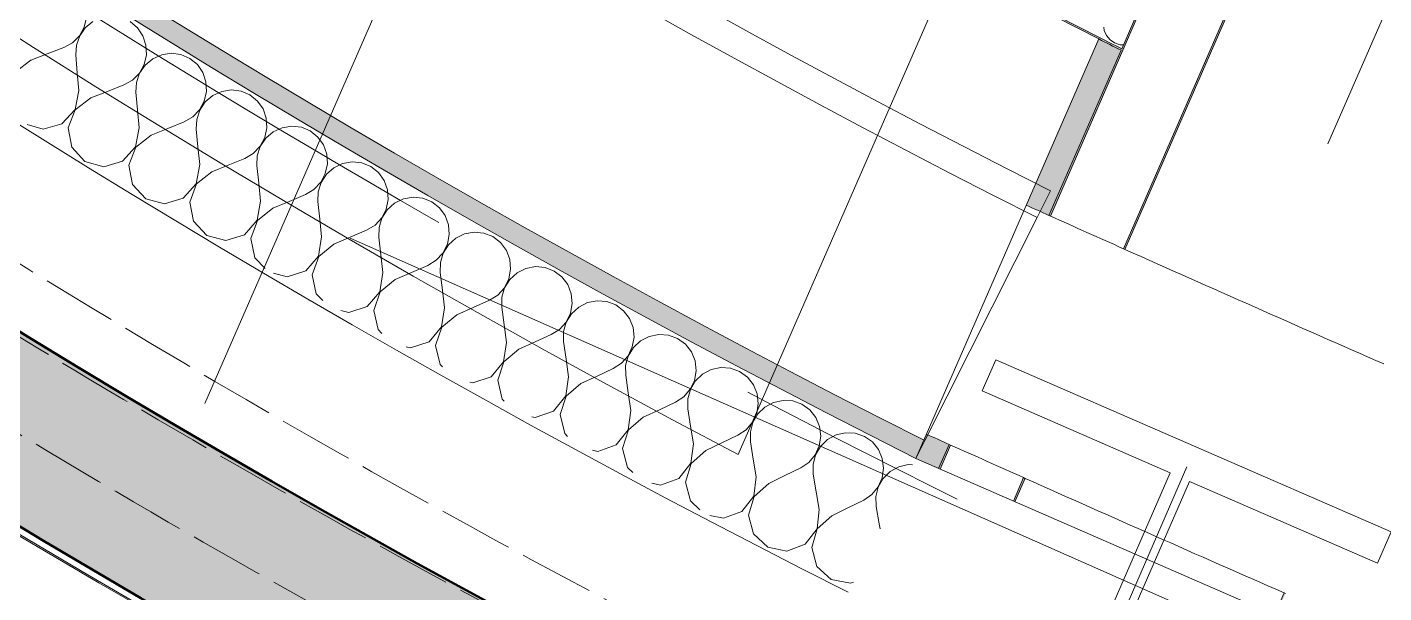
# Model space of a CAD drawing. Header units: millimetres. Extents: x -89663 to 74273, y -103666 to 18539.
# Drawn here: x -38769 to -37954, y -69371 to -69031 of the extents above; entities that cross this region are included whole.
import ezdxf
from ezdxf.enums import TextEntityAlignment as Align

# ---------------------------------------------------------------- set-up
doc = ezdxf.new("R2010")
doc.units = ezdxf.units.MM
doc.header["$MEASUREMENT"] = 0
for name, pattern in [('Dashed', [564.444447, 282.222223, -282.222223]), ('Double Dashed', [1093.611073, 529.166651, -211.666656, 141.111112, -211.666656]), ('Hidden Line', [55, 45, -10])]:
    doc.linetypes.add(name, pattern=pattern)
for name, color, linetype in [('A-25-M_Wall_Ext', 7, 'Continuous'), ('A-25-M_Wall_Int', 7, 'Continuous'), ('A-95-MC_Marker_Section_P2.Marker', 7, 'Continuous'), ('COLUMN.IFC Import', 7, 'Continuous'), ('New_A-15-MG_Structural_Grid_Phase_2', 7, 'Continuous'), ('New_A-20-M_Floor_Slab', 7, 'Continuous'), ('New_A-20-M_Hard_Landscape', 7, 'Continuous'), ('New_A-25-M_Wall_Ext', 7, 'Continuous'), ('New_A-25-M_Wall_Int', 7, 'Continuous'), ('New_A-40-M_Soft_Landscaping_P2', 7, 'Continuous')]:
    doc.layers.add(name, color=color, linetype=linetype)
for name, color, linetype, lineweight in [('A-25-M_Wall_Ext_Pen_No__87', 8, 'Continuous', 20), ('A-25-M_Wall_Int_Pen_No__146', 8, 'Continuous', 0), ('A-25-M_Wall_Int_Pen_No__193', 7, 'Continuous', 18), ('A-95-MC_Marker_Section_P2.Marker_Pen_No__1', 7, 'Continuous', 13), ('COLUMN.IFC Import_Pen_No__2', 8, 'Continuous', 15), ('New_A-20-M_Floor_Slab_Pen_No__89', 8, 'Continuous', 20), ('New_A-25-M_Wall_Ext_Pen_No__87', 8, 'Continuous', 20), ('New_A-25-M_Wall_Int_Pen_No__1', 7, 'Continuous', 13), ('New_A-25-M_Wall_Int_Pen_No__150', 7, 'Continuous', 0), ('New_A-25-M_Wall_Int_Pen_No__193', 7, 'Continuous', 18), ('New_A-40-M_Soft_Landscaping_P2_Pen_No__150', 7, 'Continuous', 0)]:
    doc.layers.add(name, color=color, linetype=linetype, lineweight=lineweight)
for name, color, linetype, lineweight, true_color in [('A-25-M_Wall_Int_Pen_No__107', 7, 'Continuous', 15, 0xa6a6a6), ('A-25-M_Wall_Int_Pen_No__149', 7, 'Continuous', 0, 0x2a2a2a), ('New_A-15-MG_Structural_Grid_Phase_2_Pen_No__222', 7, 'Continuous', 13, 0x65af33), ('New_A-20-M_Hard_Landscape_Pen_No__53', 7, 'Continuous', 35, 0x444444), ('New_A-25-M_Wall_Ext_Pen_No__107', 7, 'Continuous', 15, 0xa6a6a6), ('New_A-25-M_Wall_Ext_Pen_No__27', 7, 'Continuous', 50, 0x2a2a2a), ('New_A-25-M_Wall_Int_Pen_No__107', 7, 'Continuous', 15, 0xa6a6a6), ('New_A-25-M_Wall_Int_Pen_No__81', 7, 'Continuous', 20, 0x6a6a6a)]:
    doc.layers.add(name, color=color, linetype=linetype, lineweight=lineweight, true_color=true_color)
doc.styles.add('GENERATED_STYLE_4', font='')
doc.styles.get('GENERATED_STYLE_4').set_extended_font_data('Swis721 BT')

# ---------------------------------------------------------------- blocks, each defined once
blk = doc.blocks.new('Mesh_5_1', base_point=(-56628.5, -71821.01))
at = {"layer": 'New_A-20-M_Hard_Landscape_Pen_No__53', "linetype": 'Continuous', "flags": 128}
blk.add_lwpolyline([(-50733.29, -76386.27), (-45824.1, -78214.16), (-37862.26, -79362.98), (-25566.81, -79831.65), (-15524.66, -79453.14, 0.018331), (-5629.03, -78358.93), (-5812.18, -77015.43, 0.064555), (8110.91, -71321.81), (8166.87, -71194.51), (9811.35, -67453.22), (11682.05, -63197.26), (9115.45, -62078.09), (8602.87, -63253.59), (5945.5, -69347.79, -0.091986), (-14657.07, -75939.89), (-17579.25, -76160.81, -0.138824), (-37194.67, -72335.54, -0.171752), (-44779.44, -64647.12), (-44956.5, -64631.22), (-45033.77, -63133.21), (-45111.04, -61635.21), (-45188.32, -60137.2), (-45265.59, -58639.19), (-51572.37, -58963.59)], format="xyb", dxfattribs=at)
blk = doc.blocks.new('Mesh_33_1', base_point=(-40933.13, -67038.12))
at = {"layer": 'New_A-40-M_Soft_Landscaping_P2_Pen_No__150', "linetype": 'Continuous', "flags": 128}
blk.add_lwpolyline([(-40933.13, -67038.12, 0.320491), (-40900.75, -69852.74, 0.075053), (-37194.67, -72335.54, 0.135492), (-17580.92, -76160.23), (-17996.04, -70642.96, -0.183873), (-38079.88, -69688.08, -0.169448), (-40869.93, -67158.76, -0.091733)], format="xyb", close=True, dxfattribs=at)
blk = doc.blocks.new('Mesh_34_1', base_point=(-38055.11, -69698.86))
at = {"layer": 'New_A-40-M_Soft_Landscaping_P2_Pen_No__150', "linetype": 'Continuous', "flags": 128}
blk.add_lwpolyline([(-38055.11, -69698.86, -0.169694), (-40869.93, -67158.76, 0.334983), (-40169.42, -69894.96, 0.065126), (-36684.41, -71850.78, 0.165018), (-17774.28, -73559.95), (-17996.04, -70642.96, -0.183626)], format="xyb", close=True, dxfattribs=at)
blk = doc.blocks.new('Slab_46_1', base_point=(-44734.13, -52924.74))
at = {"layer": 'New_A-20-M_Floor_Slab_Pen_No__89', "linetype": 'Continuous', "flags": 128}
blk.add_lwpolyline([(-44734.13, -52924.74), (-44734.3, -52924.72, -0.179811), (-34721.45, -33027.69), (-34721.92, -33027.18), (-25959.6, -24873.2), (-20981.62, -27043.85), (-17009.56, -17934.66), (-17703.34, -17189.12), (-11222.85, -11158.55), (-10852.64, -11556.37), (-2918.66, -4173.23), (921.42, -599.75), (3259.49, -1619.27), (2636.44, -2195.91), (2144.41, -3324.28), (-4596.33, -18782.94), (-10337.07, -31948.28), (-13252.03, -30677.22), (-20095.26, -46371.16, -0.415568), (-30017.22, -50195.91), (-38341.96, -69287.69, -0.234037), (-41521.39, -64901.11, -0.022084), (-42146.95, -60901.38), (-44895.69, -59706.59, -0.043731)], format="xyb", close=True, dxfattribs=at)
blk = doc.blocks.new('*X405')
at = {"layer": 'New_A-25-M_Wall_Int_Pen_No__150', "linetype": 'Continuous'}
for p, q in [((-38105.13, -68992.59), (-38105.64, -68992.49)), ((-38100.36, -68997.01), (-38105.13, -68992.59)), ((-38098.61, -69003.27), (-38100.36, -68997.01)), ((-38100.41, -69009.53), (-38098.61, -69003.27)), ((-38096.36, -69004.41), (-38100.32, -69009.57)), ((-38094.1, -69003.55), (-38096.36, -69004.41)), ((-38105.24, -69013.89), (-38110.58, -69016.52)), ((-38105.24, -69013.89), (-38100.41, -69009.53)), ((-38100.32, -69009.57), (-38100.97, -69016.05)), ((-38115.94, -69019.15), (-38117.82, -69020.42)), ((-38110.58, -69016.52), (-38115.94, -69019.15)), ((-38100.97, -69016.05), (-38100.56, -69018.36)), ((-38122.42, -69030.97), (-38122.14, -69033.02)), ((-38122.14, -69033.02), (-38120.81, -69036.04)), ((-38120.81, -69036.04), (-38118.71, -69038.59)), ((-38118.71, -69038.59), (-38115.99, -69040.47)), ((-38115.99, -69040.47), (-38112.86, -69041.54)), ((-38112.86, -69041.54), (-38110.72, -69041.66))]:
    blk.add_line(p, q, dxfattribs=at)
blk = doc.blocks.new('Wall_52_1', base_point=(-37960.39, -69409.94))
at = {"layer": 'New_A-25-M_Wall_Int_Pen_No__107', "linetype": 'Continuous'}
for points in [[(-38125.53, -69038.1), (-38169.06, -69137.93, 0.000135), (-38155.38, -69144.07), (-38112.12, -69044.88, -0.000652)], [(-38229.02, -69275.44), (-38235.38, -69290.03), (-38221.63, -69296.02), (-38215.34, -69281.58, -0.000134)]]:
    blk.add_hatch(color=256, dxfattribs=at).paths.add_polyline_path(points)
at = {"layer": 'New_A-25-M_Wall_Int_Pen_No__81', "linetype": 'Continuous', "lineweight": 0, "true_color": 0x353535}
for points in [[(-37770.52, -68384.1), (-38110.64, -69164.08), (-38109.73, -69164.49), (-37769.61, -68384.5)], [(-38091.7, -68998.06), (-38155.38, -69144.07, 0.000009), (-38154.46, -69144.48), (-38090.81, -68998.51, -0.000044)], [(-38125.13, -69037.18), (-38125.53, -69038.1, 0.000652), (-38112.12, -69044.88), (-38111.72, -69043.96, -0.000652)], [(-38215.34, -69281.58), (-38221.63, -69296.02), (-38220.72, -69296.42), (-38214.42, -69281.99)], [(-38170.6, -69301.58), (-38176.72, -69315.61), (-38175.8, -69316.01), (-38169.69, -69301.99)], [(-38014.23, -69370.79), (-38019.97, -69383.96), (-38019.06, -69384.36), (-38013.31, -69371.19)]]:
    blk.add_hatch(color=250, dxfattribs=at).paths.add_polyline_path(points)
at = {"layer": 'New_A-25-M_Wall_Int_Pen_No__1', "linetype": 'Continuous'}
for p, q in [((-38110.64, -69164.08), (-37770.52, -68384.1)), ((-38109.73, -69164.49), (-37769.61, -68384.5)), ((-38154.46, -69144.48), (-38090.81, -68998.51)), ((-38111.72, -69043.96), (-38091.7, -68998.06)), ((-38155.38, -69144.07), (-38112.12, -69044.88)), ((-38221.63, -69296.02), (-38215.34, -69281.58)), ((-38220.72, -69296.42), (-38214.42, -69281.99)), ((-38176.72, -69315.61), (-38170.6, -69301.58)), ((-38175.8, -69316.01), (-38169.69, -69301.99)), ((-38019.97, -69383.96), (-38014.23, -69370.79))]:
    blk.add_line(p, q, dxfattribs=at)
at = {"layer": 'New_A-25-M_Wall_Int_Pen_No__1', "linetype": 'Continuous', "flags": 128}
for points in [[(-38125.53, -69038.1), (-38235.38, -69290.03)], [(-38235.38, -69290.03), (-37960.39, -69409.94)]]:
    blk.add_lwpolyline(points, dxfattribs=at)
at = {"layer": 'New_A-25-M_Wall_Int_Pen_No__1', "linetype": 'Continuous'}
for radius, start, end in [(5758.01, 243.106149, 243.25565), (5757.01, 243.105569, 243.255096)]:
    blk.add_arc((-35520.95, -63902.84), radius, start, end, dxfattribs=at)
at = {"layer": 'New_A-25-M_Wall_Int_Pen_No__193', "linetype": 'Continuous'}
for radius, start, end in [(27794.83, 245.818593, 245.849515), (27794.83, 245.849515, 245.851577), (27794.83, 245.851577, 245.950527), (27794.83, 245.950527, 245.952589), (27794.83, 245.952589, 246.30303), (27944.83, 245.821927, 245.852684), (27944.83, 245.852684, 245.854734), (27944.83, 245.854734, 245.953154), (27944.83, 245.953154, 245.955204), (27944.83, 245.955204, 246.303764), (27944.83, 246.303764, 246.305814)]:
    blk.add_arc((-26783.55, -43782.02), radius, start, end, dxfattribs=at)
at = {"layer": 'New_A-25-M_Wall_Int', "color": 250, "lineweight": 50, "true_color": 0x2a2a2a}
blk.add_blockref('*X405', (0, 0), dxfattribs=at)
blk = doc.blocks.new('Wall_55_1', base_point=(-38175.91, -69536.5))
at = {"layer": 'New_A-25-M_Wall_Ext_Pen_No__87', "linetype": 'Hidden Line'}
for radius in [28161.83, 28211.83]:
    blk.add_arc((-26758.87, -43792.76), radius, 246.083295, 336.440412, dxfattribs=at)
blk = doc.blocks.new('Wall_143_1', base_point=(-40577.04, -66482.19))
at = {"layer": 'New_A-25-M_Wall_Int_Pen_No__81', "linetype": 'Continuous', "lineweight": 0, "true_color": 0x353535}
blk.add_hatch(color=250, dxfattribs=at).paths.add_polyline_path([(-40653.73, -66512.31, 0.15909), (-38125.53, -69038.1), (-38125.13, -69037.18, -0.159083), (-40652.79, -66511.94)])
at = {"layer": 'New_A-25-M_Wall_Int_Pen_No__1', "linetype": 'Continuous'}
for radius, start, end in [(5758.01, 206.948511, 243.106149), (5757.01, 206.94947, 243.105569)]:
    blk.add_arc((-35520.95, -63902.84), radius, start, end, dxfattribs=at)
blk = doc.blocks.new('Wall_231_1', base_point=(-38294.61, -69816.87))
at = {"layer": 'A-25-M_Wall_Ext_Pen_No__87', "linetype": 'Hidden Line'}
for radius, start, end in [(28130.79, 246.162868, 336.762854), (28469.79, 246.155056, 336.760928)]:
    blk.add_arc((-26785.33, -43777.18), radius, start, end, dxfattribs=at)
blk = doc.blocks.new('Wall_232_1', base_point=(-41867.68, -65448.92))
at = {"layer": 'A-25-M_Wall_Ext_Pen_No__87', "linetype": 'Hidden Line'}
for radius, start, end in [(6194.09, 193.727472, 244.836991), (6533.09, 193.696044, 244.871747)]:
    blk.add_arc((-35520.36, -63902.08), radius, start, end, dxfattribs=at)
blk = doc.blocks.new('*X701')
at = {"layer": 'A-25-M_Wall_Int_Pen_No__107', "linetype": 'Continuous'}
for p, q in [((-38734.7, -69031.01), (-38737.6, -69036.16)), ((-38737.45, -69036.25), (-38734.08, -69031.4)), ((-38733.31, -69025.27), (-38734.7, -69031.01)), ((-38734.08, -69031.4), (-38729.52, -69027.64)), ((-38707.21, -69027.6), (-38702.74, -69031.33)), ((-38702.74, -69031.33), (-38699.47, -69036.17)), ((-38737.6, -69036.16), (-38741.78, -69040.34)), ((-38739.39, -69041.83), (-38737.45, -69036.25)), ((-38699.47, -69036.17), (-38697.63, -69041.74)), ((-38766.85, -69050.93), (-38756.88, -69047.08)), ((-38756.88, -69047.08), (-38746.93, -69043.21)), ((-38741.78, -69040.34), (-38746.93, -69043.21)), ((-38739.73, -69047.72), (-38739.39, -69041.83)), ((-38738.87, -69058.37), (-38739.73, -69047.72)), ((-38697.38, -69047.62), (-38698.74, -69053.37)), ((-38697.63, -69041.74), (-38697.38, -69047.62)), ((-38693.58, -69049.97), (-38688.21, -69047.55)), ((-38688.21, -69047.55), (-38682.41, -69046.69)), ((-38682.41, -69046.69), (-38676.62, -69047.45)), ((-38676.62, -69047.45), (-38671.28, -69049.77)), ((-38776.22, -69057.95), (-38766.85, -69050.93)), ((-38698.74, -69053.37), (-38701.6, -69058.54)), ((-38701.45, -69058.63), (-38698.11, -69053.76)), ((-38698.11, -69053.76), (-38693.58, -69049.97)), ((-38671.28, -69049.77), (-38666.78, -69053.48)), ((-38666.78, -69053.48), (-38663.47, -69058.29)), ((-38737.99, -69069.02), (-38738.87, -69058.37)), ((-38705.75, -69062.75), (-38710.88, -69065.66)), ((-38701.6, -69058.54), (-38705.75, -69062.75)), ((-38703.65, -69070.12), (-38703.35, -69064.23)), ((-38703.35, -69064.23), (-38701.45, -69058.63)), ((-38663.47, -69058.29), (-38661.6, -69063.85)), ((-38661.6, -69063.85), (-38661.31, -69069.73)), ((-38737.99, -69069.02), (-38740.22, -69080.51)), ((-38730.75, -69073.52), (-38720.81, -69069.6)), ((-38720.81, -69069.6), (-38710.88, -69065.66)), ((-38702.72, -69080.76), (-38703.65, -69070.12)), ((-38661.31, -69069.73), (-38662.62, -69075.48)), ((-38661.99, -69075.86), (-38657.49, -69072.04)), ((-38657.49, -69072.04), (-38652.14, -69069.59)), ((-38652.14, -69069.59), (-38646.34, -69068.69)), ((-38646.34, -69068.69), (-38640.55, -69069.41)), ((-38640.55, -69069.41), (-38635.19, -69071.69)), ((-38635.19, -69071.69), (-38630.66, -69075.36)), ((-38740.22, -69080.51), (-38748.14, -69089.14)), ((-38744.3, -69091.52), (-38740.07, -69080.6)), ((-38740.07, -69080.6), (-38730.75, -69073.52)), ((-38665.45, -69080.68), (-38669.57, -69084.91)), ((-38662.62, -69075.48), (-38665.45, -69080.68)), ((-38665.3, -69080.77), (-38661.99, -69075.86)), ((-38630.66, -69075.36), (-38627.32, -69080.15)), ((-38627.32, -69080.15), (-38625.41, -69085.7)), ((-38701.76, -69091.41), (-38702.72, -69080.76)), ((-38684.58, -69091.86), (-38674.68, -69087.86)), ((-38669.57, -69084.91), (-38674.68, -69087.86)), ((-38667.42, -69092.27), (-38667.16, -69086.37)), ((-38667.16, -69086.37), (-38665.3, -69080.77)), ((-38625.41, -69085.7), (-38625.08, -69091.57)), ((-38759.4, -69092.3), (-38768.93, -69089.54)), ((-38748.14, -69089.14), (-38759.4, -69092.3)), ((-38742.16, -69103.02), (-38744.3, -69091.52)), ((-38701.76, -69091.41), (-38703.91, -69102.91)), ((-38703.76, -69103), (-38694.49, -69095.85)), ((-38694.49, -69095.85), (-38684.58, -69091.86)), ((-38666.41, -69102.9), (-38667.42, -69092.27)), ((-38625.08, -69091.57), (-38626.35, -69097.34)), ((-38625.72, -69097.72), (-38621.24, -69093.87)), ((-38621.24, -69093.87), (-38615.91, -69091.38)), ((-38615.91, -69091.38), (-38610.12, -69090.43)), ((-38610.12, -69090.43), (-38604.32, -69091.11)), ((-38604.32, -69091.11), (-38598.94, -69093.36)), ((-38598.94, -69093.36), (-38594.39, -69097)), ((-38734.27, -69111.66), (-38742.16, -69103.02)), ((-38703.91, -69102.91), (-38711.77, -69111.59)), ((-38707.92, -69113.95), (-38703.76, -69103)), ((-38665.38, -69113.54), (-38666.41, -69102.9)), ((-38629.14, -69102.55), (-38633.23, -69106.82)), ((-38630.81, -69108.26), (-38628.99, -69102.64)), ((-38626.35, -69097.34), (-38629.14, -69102.55)), ((-38628.99, -69102.64), (-38625.72, -69097.72)), ((-38594.39, -69097), (-38591.02, -69101.76)), ((-38591.02, -69101.76), (-38589.07, -69107.29)), ((-38723.01, -69114.84), (-38734.27, -69111.66)), ((-38711.77, -69111.59), (-38723.01, -69114.84)), ((-38648.19, -69113.88), (-38638.32, -69109.8)), ((-38633.23, -69106.82), (-38638.32, -69109.8)), ((-38631.03, -69114.16), (-38630.81, -69108.26)), ((-38588.7, -69113.17), (-38589.93, -69118.94)), ((-38589.07, -69107.29), (-38588.7, -69113.17)), ((-38584.85, -69115.44), (-38579.53, -69112.91)), ((-38579.53, -69112.91), (-38573.75, -69111.93)), ((-38573.75, -69111.93), (-38567.94, -69112.56)), ((-38567.94, -69112.56), (-38562.55, -69114.77)), ((-38705.7, -69125.44), (-38707.92, -69113.95)), ((-38665.38, -69113.54), (-38667.45, -69125.06)), ((-38667.3, -69125.15), (-38658.08, -69117.94)), ((-38658.08, -69117.94), (-38648.19, -69113.88)), ((-38629.94, -69124.79), (-38631.03, -69114.16)), ((-38589.93, -69118.94), (-38592.68, -69124.18)), ((-38592.53, -69124.26), (-38589.3, -69119.32)), ((-38589.3, -69119.32), (-38584.85, -69115.44)), ((-38562.55, -69114.77), (-38557.98, -69118.38)), ((-38557.98, -69118.38), (-38554.57, -69123.12)), ((-38697.75, -69134.02), (-38705.7, -69125.44)), ((-38667.45, -69125.06), (-38675.24, -69133.79)), ((-38671.38, -69136.12), (-38667.3, -69125.15)), ((-38628.84, -69135.42), (-38629.94, -69124.79)), ((-38596.74, -69128.47), (-38601.81, -69131.49)), ((-38592.68, -69124.18), (-38596.74, -69128.47)), ((-38594.31, -69129.9), (-38592.53, -69124.26)), ((-38554.57, -69123.12), (-38552.58, -69128.64)), ((-38552.58, -69128.64), (-38552.16, -69134.51)), ((-38686.46, -69137.12), (-38697.75, -69134.02)), ((-38675.24, -69133.79), (-38686.46, -69137.12)), ((-38669.08, -69147.6), (-38671.38, -69136.12)), ((-38628.84, -69135.42), (-38630.83, -69146.95)), ((-38621.51, -69139.76), (-38611.66, -69135.63)), ((-38611.66, -69135.63), (-38601.81, -69131.49)), ((-38594.49, -69135.8), (-38594.31, -69129.9)), ((-38593.33, -69146.42), (-38594.49, -69135.8)), ((-38552.16, -69134.51), (-38553.36, -69140.29)), ((-38552.72, -69140.66), (-38548.3, -69136.75)), ((-38548.3, -69136.75), (-38543, -69134.18)), ((-38543, -69134.18), (-38537.23, -69133.16)), ((-38537.23, -69133.16), (-38531.42, -69133.76)), ((-38531.42, -69133.76), (-38526.01, -69135.93)), ((-38526.01, -69135.93), (-38521.41, -69139.5)), ((-38630.68, -69147.04), (-38621.51, -69139.76)), ((-38556.07, -69145.55), (-38560.1, -69149.87)), ((-38557.66, -69151.28), (-38555.92, -69145.63)), ((-38553.36, -69140.29), (-38556.07, -69145.55)), ((-38555.92, -69145.63), (-38552.72, -69140.66)), ((-38521.41, -69139.5), (-38517.97, -69144.22)), ((-38517.97, -69144.22), (-38515.94, -69149.73)), ((-38661.07, -69156.12), (-38669.08, -69147.6)), ((-38630.83, -69146.95), (-38638.56, -69155.74)), ((-38634.68, -69158.04), (-38630.68, -69147.04)), ((-38592.15, -69157.04), (-38593.33, -69146.42)), ((-38574.97, -69157.13), (-38565.15, -69152.92)), ((-38560.1, -69149.87), (-38565.15, -69152.92)), ((-38557.8, -69157.18), (-38557.66, -69151.28)), ((-38515.94, -69149.73), (-38515.48, -69155.59)), ((-38649.76, -69159.14), (-38661.07, -69156.12)), ((-38638.56, -69155.74), (-38649.76, -69159.14)), ((-38632.3, -69169.5), (-38634.68, -69158.04)), ((-38592.15, -69157.04), (-38594.06, -69168.58)), ((-38593.91, -69168.67), (-38584.8, -69161.33)), ((-38584.8, -69161.33), (-38574.97, -69157.13)), ((-38556.57, -69167.79), (-38557.8, -69157.18)), ((-38516.64, -69161.39), (-38519.31, -69166.66)), ((-38519.17, -69166.74), (-38516, -69161.75)), ((-38515.48, -69155.59), (-38516.64, -69161.39)), ((-38516, -69161.75), (-38511.6, -69157.81)), ((-38511.6, -69157.81), (-38506.32, -69155.2)), ((-38506.32, -69155.2), (-38500.56, -69154.14)), ((-38500.56, -69154.14), (-38494.74, -69154.7)), ((-38494.74, -69154.7), (-38489.32, -69156.83)), ((-38489.32, -69156.83), (-38484.69, -69160.37)), ((-38484.69, -69160.37), (-38481.22, -69165.07)), ((-38626.14, -69175.97), (-38632.3, -69169.5)), ((-38594.06, -69168.58), (-38601.73, -69177.43)), ((-38597.84, -69179.7), (-38593.91, -69168.67)), ((-38555.31, -69178.4), (-38556.57, -69167.79)), ((-38519.31, -69166.66), (-38523.32, -69171.01)), ((-38520.86, -69172.4), (-38519.17, -69166.74)), ((-38481.22, -69165.07), (-38479.15, -69170.56)), ((-38601.73, -69177.43), (-38612.91, -69180.91)), ((-38555.31, -69178.4), (-38557.14, -69189.96)), ((-38547.93, -69182.64), (-38538.13, -69178.38)), ((-38538.13, -69178.38), (-38528.34, -69174.1)), ((-38523.32, -69171.01), (-38528.34, -69174.1)), ((-38520.96, -69178.3), (-38520.86, -69172.4)), ((-38519.65, -69188.9), (-38520.96, -69178.3)), ((-38478.66, -69176.42), (-38479.77, -69182.22)), ((-38479.15, -69170.56), (-38478.66, -69176.42)), ((-38474.76, -69178.61), (-38469.5, -69175.97)), ((-38469.5, -69175.97), (-38463.74, -69174.86)), ((-38463.74, -69174.86), (-38457.92, -69175.38)), ((-38457.92, -69175.38), (-38452.48, -69177.47)), ((-38452.48, -69177.47), (-38447.83, -69180.98)), ((-38612.91, -69180.91), (-38621.04, -69178.8)), ((-38595.37, -69191.14), (-38597.84, -69179.7)), ((-38556.99, -69190.05), (-38547.93, -69182.64)), ((-38479.77, -69182.22), (-38482.41, -69187.51)), ((-38482.26, -69187.59), (-38479.13, -69182.58)), ((-38479.13, -69182.58), (-38474.76, -69178.61)), ((-38447.83, -69180.98), (-38444.33, -69185.65)), ((-38444.33, -69185.65), (-38442.22, -69191.13)), ((-38591.41, -69195.25), (-38595.37, -69191.14)), ((-38557.14, -69189.96), (-38564.75, -69198.86)), ((-38560.84, -69201.11), (-38556.99, -69190.05)), ((-38518.32, -69199.51), (-38519.65, -69188.9)), ((-38486.38, -69191.89), (-38491.38, -69195.01)), ((-38482.41, -69187.51), (-38486.38, -69191.89)), ((-38483.97, -69199.16), (-38483.92, -69193.27)), ((-38483.92, -69193.27), (-38482.26, -69187.59)), ((-38442.22, -69191.13), (-38441.68, -69196.99)), ((-38575.9, -69202.42), (-38580.65, -69201.22)), ((-38564.75, -69198.86), (-38575.9, -69202.42)), ((-38558.29, -69212.53), (-38560.84, -69201.11)), ((-38518.32, -69199.51), (-38520.07, -69211.08)), ((-38510.91, -69203.7), (-38501.14, -69199.36)), ((-38501.14, -69199.36), (-38491.38, -69195.01)), ((-38482.59, -69209.76), (-38483.97, -69199.16)), ((-38442.76, -69202.8), (-38445.36, -69208.11)), ((-38441.68, -69196.99), (-38442.76, -69202.8)), ((-38442.11, -69203.15), (-38437.77, -69199.15)), ((-38437.77, -69199.15), (-38432.53, -69196.47)), ((-38432.53, -69196.47), (-38426.78, -69195.33)), ((-38426.78, -69195.33), (-38420.96, -69195.8)), ((-38420.96, -69195.8), (-38415.5, -69197.86)), ((-38415.5, -69197.86), (-38410.83, -69201.34)), ((-38410.83, -69201.34), (-38407.29, -69205.98)), ((-38519.92, -69211.16), (-38510.91, -69203.7)), ((-38481.19, -69220.35), (-38482.59, -69209.76)), ((-38445.36, -69208.11), (-38449.3, -69212.51)), ((-38446.83, -69213.87), (-38445.21, -69208.19)), ((-38445.21, -69208.19), (-38442.11, -69203.15)), ((-38407.29, -69205.98), (-38405.15, -69211.44)), ((-38555.93, -69214.94), (-38558.29, -69212.53)), ((-38520.07, -69211.08), (-38527.62, -69220.03)), ((-38523.69, -69222.25), (-38519.92, -69211.16)), ((-38464.01, -69220.09), (-38454.28, -69215.67)), ((-38449.3, -69212.51), (-38454.28, -69215.67)), ((-38446.84, -69219.77), (-38446.83, -69213.87)), ((-38404.57, -69217.3), (-38405.6, -69223.11)), ((-38405.15, -69211.44), (-38404.57, -69217.3)), ((-38400.64, -69219.43), (-38395.42, -69216.72)), ((-38395.42, -69216.72), (-38389.67, -69215.53)), ((-38389.67, -69215.53), (-38383.85, -69215.97)), ((-38383.85, -69215.97), (-38378.38, -69217.98)), ((-38378.38, -69217.98), (-38373.69, -69221.43)), ((-38538.74, -69223.66), (-38541.38, -69223.02)), ((-38527.62, -69220.03), (-38538.74, -69223.66)), ((-38521.07, -69233.65), (-38523.69, -69222.25)), ((-38481.19, -69220.35), (-38482.85, -69231.94)), ((-38482.7, -69232.02), (-38473.75, -69224.49)), ((-38473.75, -69224.49), (-38464.01, -69220.09)), ((-38445.39, -69230.35), (-38446.84, -69219.77)), ((-38405.6, -69223.11), (-38408.17, -69228.44)), ((-38408.02, -69228.52), (-38404.95, -69223.47)), ((-38404.95, -69223.47), (-38400.64, -69219.43)), ((-38373.69, -69221.43), (-38370.11, -69226.05)), ((-38370.11, -69226.05), (-38367.93, -69231.5)), ((-38519.65, -69235.08), (-38521.07, -69233.65)), ((-38482.85, -69231.94), (-38490.34, -69240.94)), ((-38486.4, -69243.13), (-38482.7, -69232.02)), ((-38443.91, -69240.94), (-38445.39, -69230.35)), ((-38412.08, -69232.87), (-38417.04, -69236.07)), ((-38408.17, -69228.44), (-38412.08, -69232.87)), ((-38409.6, -69234.22), (-38408.02, -69228.52)), ((-38409.57, -69240.12), (-38409.6, -69234.22)), ((-38367.93, -69231.5), (-38367.31, -69237.35)), ((-38490.34, -69240.94), (-38501.44, -69244.65)), ((-38483.69, -69254.52), (-38486.4, -69243.13)), ((-38443.91, -69240.94), (-38445.49, -69252.53)), ((-38436.44, -69245.02), (-38426.73, -69240.55)), ((-38426.73, -69240.55), (-38417.04, -69236.07)), ((-38408.04, -69250.69), (-38409.57, -69240.12)), ((-38368.3, -69243.17), (-38370.83, -69248.52)), ((-38370.68, -69248.6), (-38367.65, -69243.52)), ((-38367.31, -69237.35), (-38368.3, -69243.17)), ((-38367.65, -69243.52), (-38363.37, -69239.45)), ((-38363.37, -69239.45), (-38358.17, -69236.7)), ((-38358.17, -69236.7), (-38352.43, -69235.48)), ((-38352.43, -69235.48), (-38346.6, -69235.87)), ((-38346.6, -69235.87), (-38341.12, -69237.85)), ((-38341.12, -69237.85), (-38336.4, -69241.26)), ((-38336.4, -69241.26), (-38332.8, -69245.86)), ((-38501.44, -69244.65), (-38503.13, -69244.25)), ((-38445.34, -69252.62), (-38436.44, -69245.02)), ((-38406.49, -69261.26), (-38408.04, -69250.69)), ((-38370.83, -69248.52), (-38374.71, -69252.97)), ((-38372.22, -69254.3), (-38370.68, -69248.6)), ((-38332.8, -69245.86), (-38330.58, -69251.29)), ((-38330.58, -69251.29), (-38329.92, -69257.14)), ((-38482.5, -69255.7), (-38483.69, -69254.52)), ((-38445.49, -69252.53), (-38452.92, -69261.59)), ((-38448.96, -69263.75), (-38445.34, -69252.62)), ((-38389.31, -69260.76), (-38379.65, -69256.2)), ((-38374.71, -69252.97), (-38379.65, -69256.2)), ((-38372.15, -69260.2), (-38372.22, -69254.3)), ((-38329.92, -69257.14), (-38330.87, -69262.97)), ((-38330.21, -69263.31), (-38325.96, -69259.21)), ((-38325.96, -69259.21), (-38320.77, -69256.43)), ((-38320.77, -69256.43), (-38315.05, -69255.16)), ((-38315.05, -69255.16), (-38309.22, -69255.51)), ((-38309.22, -69255.51), (-38303.72, -69257.45)), ((-38303.72, -69257.45), (-38298.98, -69260.84)), ((-38463.99, -69265.38), (-38465.83, -69264.96)), ((-38452.92, -69261.59), (-38463.99, -69265.38)), ((-38446.18, -69275.12), (-38448.96, -69263.75)), ((-38406.49, -69261.26), (-38407.99, -69272.87)), ((-38407.84, -69272.95), (-38398.99, -69265.29)), ((-38398.99, -69265.29), (-38389.31, -69260.76)), ((-38370.55, -69270.76), (-38372.15, -69260.2)), ((-38330.87, -69262.97), (-38333.36, -69268.33)), ((-38333.21, -69268.41), (-38330.21, -69263.31)), ((-38298.98, -69260.84), (-38295.34, -69265.41)), ((-38295.34, -69265.41), (-38293.09, -69270.82)), ((-38444.41, -69276.85), (-38446.18, -69275.12)), ((-38407.99, -69272.87), (-38415.35, -69281.97)), ((-38411.38, -69284.11), (-38407.84, -69272.95)), ((-38368.92, -69281.32), (-38370.55, -69270.76)), ((-38351.75, -69280.7), (-38342.12, -69276.08)), ((-38337.21, -69272.81), (-38342.12, -69276.08)), ((-38333.36, -69268.33), (-38337.21, -69272.81)), ((-38334.71, -69274.12), (-38333.21, -69268.41)), ((-38334.6, -69280.02), (-38334.71, -69274.12)), ((-38293.09, -69270.82), (-38292.38, -69276.66)), ((-38288.41, -69278.71), (-38283.25, -69275.89)), ((-38283.25, -69275.89), (-38277.53, -69274.59)), ((-38277.53, -69274.59), (-38271.7, -69274.9)), ((-38271.7, -69274.9), (-38266.19, -69276.8)), ((-38415.35, -69281.97), (-38426.39, -69285.84)), ((-38408.51, -69295.46), (-38411.38, -69284.11)), ((-38368.92, -69281.32), (-38370.35, -69292.94)), ((-38361.39, -69285.3), (-38351.75, -69280.7)), ((-38332.92, -69290.57), (-38334.6, -69280.02)), ((-38293.29, -69282.5), (-38295.75, -69287.88)), ((-38295.6, -69287.96), (-38292.64, -69282.84)), ((-38292.38, -69276.66), (-38293.29, -69282.5)), ((-38292.64, -69282.84), (-38288.41, -69278.71)), ((-38266.19, -69276.8), (-38261.42, -69280.15)), ((-38261.42, -69280.15), (-38257.75, -69284.69)), ((-38426.39, -69285.84), (-38429.41, -69285.17)), ((-38370.19, -69293.02), (-38361.39, -69285.3)), ((-38331.22, -69301.12), (-38332.92, -69290.57)), ((-38299.56, -69292.39), (-38304.45, -69295.69)), ((-38295.75, -69287.88), (-38299.56, -69292.39)), ((-38297.06, -69293.68), (-38295.6, -69287.96)), ((-38257.75, -69284.69), (-38255.46, -69290.09)), ((-38255.46, -69290.09), (-38254.72, -69295.93)), ((-38405.31, -69298.55), (-38408.51, -69295.46)), ((-38370.35, -69292.94), (-38377.64, -69302.1)), ((-38373.65, -69304.21), (-38370.19, -69293.02)), ((-38323.66, -69305.05), (-38314.05, -69300.38)), ((-38314.05, -69300.38), (-38304.45, -69295.69)), ((-38296.9, -69299.58), (-38297.06, -69293.68)), ((-38295.15, -69310.12), (-38296.9, -69299.58)), ((-38254.72, -69295.93), (-38255.58, -69301.77)), ((-38254.93, -69302.1), (-38250.73, -69297.95)), ((-38250.73, -69297.95), (-38245.58, -69295.09)), ((-38245.58, -69295.09), (-38239.88, -69293.74)), ((-38239.88, -69293.74), (-38237.32, -69293.86)), ((-38388.66, -69306.04), (-38393.81, -69304.94)), ((-38377.64, -69302.1), (-38388.66, -69306.04)), ((-38370.71, -69315.53), (-38373.65, -69304.21)), ((-38331.22, -69301.12), (-38332.56, -69312.75)), ((-38332.41, -69312.83), (-38323.66, -69305.05)), ((-38258, -69307.16), (-38261.78, -69311.7)), ((-38259.27, -69312.98), (-38257.85, -69307.24)), ((-38255.58, -69301.77), (-38258, -69307.16)), ((-38257.85, -69307.24), (-38254.93, -69302.1)), ((-38365.1, -69320.87), (-38370.71, -69315.53)), ((-38332.56, -69312.75), (-38339.79, -69321.96)), ((-38335.79, -69324.04), (-38332.41, -69312.83)), ((-38293.38, -69320.66), (-38295.15, -69310.12)), ((-38276.22, -69319.79), (-38266.65, -69315.04)), ((-38261.78, -69311.7), (-38266.65, -69315.04)), ((-38259.07, -69318.87), (-38259.27, -69312.98)), ((-38350.78, -69325.98), (-38358.96, -69324.28)), ((-38339.79, -69321.96), (-38350.78, -69325.98)), ((-38332.77, -69335.34), (-38335.79, -69324.04)), ((-38293.38, -69320.66), (-38294.64, -69332.29)), ((-38294.49, -69332.37), (-38285.79, -69324.53)), ((-38285.79, -69324.53), (-38276.22, -69319.79)), ((-38257.25, -69329.4), (-38259.07, -69318.87)), ((-38294.64, -69332.29), (-38301.81, -69341.55)), ((-38297.79, -69343.6), (-38294.49, -69332.37)), ((-38256.73, -69332.38), (-38257.25, -69329.4)), ((-38324.24, -69343.35), (-38332.77, -69335.34)), ((-38312.77, -69345.65), (-38324.24, -69343.35)), ((-38301.81, -69341.55), (-38312.77, -69345.65)), ((-38294.69, -69354.89), (-38297.79, -69343.6)), ((-38286.1, -69362.83), (-38294.69, -69354.89)), ((-38274.61, -69365.05), (-38286.1, -69362.83)), ((-38272.86, -69364.38), (-38274.61, -69365.05))]:
    blk.add_line(p, q, dxfattribs=at)
blk = doc.blocks.new('Wall_253_1', base_point=(-40952.9, -66526.24))
at = {"layer": 'A-25-M_Wall_Int_Pen_No__107', "linetype": 'Continuous'}
h = blk.add_hatch(dxfattribs=at)
h.set_pattern_fill('Plywood_0001', color=256, style=0, pattern_type=2)
h.set_pattern_definition([(0, (0, 0), (0, 200), [])])
h.paths.add_polyline_path([(-38154.38, -69129.28, -0.160154), (-40741.86, -66546.92), (-40758.69, -66553.53, 0.160229), (-38162.48, -69145.36)])
blk.add_hatch(color=256, dxfattribs=at).paths.add_polyline_path([(-40910.14, -66613, 0.16088), (-38235.38, -69290.03), (-38229.98, -69279.31, -0.160833), (-40898.92, -66608.6)])
at = {"layer": 'A-25-M_Wall_Int_Pen_No__146', "linetype": 'Continuous', "flags": 128}
for points in [[(-38162.48, -69145.36), (-38154.38, -69129.28)], [(-38229.98, -69279.31), (-38162.48, -69145.36)], [(-38235.38, -69290.03), (-38229.98, -69279.31)]]:
    blk.add_lwpolyline(points, dxfattribs=at)
at = {"layer": 'A-25-M_Wall_Int_Pen_No__149', "linetype": 'Continuous'}
for radius, start in [(5852.8, 206.859003), (6122.8, 206.619388)]:
    blk.add_arc((-35520.46, -63902.65), radius, start, 243.254545, dxfattribs=at)
at = {"layer": 'A-25-M_Wall_Int_Pen_No__193', "linetype": 'Continuous'}
for radius, start in [(5870.8, 206.84234), (6020.8, 206.707373), (6032.8, 206.696866)]:
    blk.add_arc((-35520.46, -63902.65), radius, start, 243.254545, dxfattribs=at)
at = {"layer": 'A-25-M_Wall_Int', "color": 250, "lineweight": 50, "true_color": 0x2a2a2a}
blk.add_blockref('*X701', (0, 0), dxfattribs=at)
blk = doc.blocks.new('Standard grid marker_7')
at = {"layer": 'New_A-15-MG_Structural_Grid_Phase_2_Pen_No__222', "linetype": 'Double Dashed'}
blk.add_line((19508.01, 0), (22098.63, 0), dxfattribs=at)
at = {"layer": 'New_A-15-MG_Structural_Grid_Phase_2_Pen_No__222', "style": 'GENERATED_STYLE_4'}
for tag, p in [('AC_MarkerText_1_0', (-500, 43.27)), ('AC_MarkerText_1_1', (22598.63, 43.27))]:
    blk.add_attdef(tag, text='', height=350, rotation=90, dxfattribs=at).set_placement(p, align=Align.MIDDLE_CENTER)
blk = doc.blocks.new('Standard grid marker_24')
at = {"layer": 'New_A-15-MG_Structural_Grid_Phase_2_Pen_No__222', "linetype": 'Double Dashed'}
blk.add_line((27977.57, 0), (27977.57, -515.7), dxfattribs=at)
blk.add_arc((0, 0), 27977.57, 0, 90.635971, dxfattribs=at)
at = {"layer": 'New_A-15-MG_Structural_Grid_Phase_2_Pen_No__222', "style": 'GENERATED_STYLE_4'}
blk.add_attdef('AC_MarkerText_1', text='', height=350, rotation=90.30663, dxfattribs=at).set_placement((-1326.18, 28007.96), align=Align.MIDDLE_CENTER)
blk = doc.blocks.new('Standard grid marker_25')
at = {"layer": 'New_A-15-MG_Structural_Grid_Phase_2_Pen_No__222', "linetype": 'Double Dashed'}
blk.add_arc((0, 0), 6044.09, 0, 51.078354, dxfattribs=at)
blk = doc.blocks.new('Column 164')
at = {"layer": 'COLUMN.IFC Import_Pen_No__2', "linetype": 'Continuous'}
for p, q in [((-129.4, 133.35), (129.4, 133.35)), ((-129.4, 112.85), (-129.4, 133.35)), ((129.4, 133.35), (129.4, 112.85)), ((-6.4, 112.85), (-129.4, 112.85)), ((-6.4, -112.85), (-6.4, 112.85)), ((6.4, 112.85), (6.4, -112.85)), ((129.4, 112.85), (6.4, 112.85)), ((-129.4, -112.85), (-6.4, -112.85)), ((-129.4, -133.35), (-129.4, -112.85)), ((6.4, -112.85), (129.4, -112.85)), ((129.4, -112.85), (129.4, -133.35)), ((129.4, -133.35), (-129.4, -133.35))]:
    blk.add_line(p, q, dxfattribs=at)
blk = doc.blocks.new('Wall_318_1', base_point=(-41145.89, -66576.68))
at = {"layer": 'New_A-25-M_Wall_Ext_Pen_No__107', "linetype": 'Continuous', "lineweight": 0, "true_color": 0x535353}
blk.add_hatch(color=251, dxfattribs=at).paths.add_polyline_path([(-41189.78, -66605.81), (-41232.97, -66626.41, 0.173001), (-38217.53, -69627.61), (-38175.98, -69536.65, -0.172952), (-41142.71, -66583.35)])
at = {"layer": 'New_A-25-M_Wall_Ext_Pen_No__27', "linetype": 'Continuous'}
for radius, end in [(6231.96, 244.754741), (6331.96, 244.765698)]:
    blk.add_arc((-35518.08, -63899.9), radius, 205.50534, end, dxfattribs=at)
blk = doc.blocks.new('Wall_319_1', base_point=(-41698.64, -64862.04))
at = {"layer": 'New_A-25-M_Wall_Ext_Pen_No__87', "linetype": 'Hidden Line'}
for radius in [6237.22, 6287.22]:
    blk.add_arc((-35538.5, -63884.51), radius, 189.016861, 244.969448, dxfattribs=at)
blk = doc.blocks.new('Cutting Plane_6_1', base_point=(-15692.37, -10945.86))
at = {"layer": 'A-95-MC_Marker_Section_P2.Marker_Pen_No__1', "linetype": 'Dashed'}
blk.add_line((-38549.43, -68998.36), (-39408.37, -70968.17), dxfattribs=at)

msp = doc.modelspace()

# ---------------------------------------------------------------- block references
at = {"layer": 'A-25-M_Wall_Ext', "color": 250, "lineweight": 50, "true_color": 0x2a2a2a}
for name, p in [('Wall_231_1', (-38294.61, -69816.87)), ('Wall_232_1', (-41867.68, -65448.92))]:
    msp.add_blockref(name, p, dxfattribs=at)
at = {"layer": 'A-25-M_Wall_Int', "color": 250, "lineweight": 50, "true_color": 0x2a2a2a}
msp.add_blockref('Wall_253_1', (-40952.9, -66526.24), dxfattribs=at)
at = {"layer": 'A-95-MC_Marker_Section_P2.Marker'}
msp.add_blockref('Cutting Plane_6_1', (-15692.37, -10945.86), dxfattribs=at)
at = {"layer": 'COLUMN.IFC Import', "linetype": 'Continuous', "zscale": 1000, "rotation": 336.4404115839877}
msp.add_blockref('Column 164', (-38121.9, -69404.68), dxfattribs=at)
at = {"layer": 'New_A-15-MG_Structural_Grid_Phase_2', "color": 8, "linetype": 'Continuous', "lineweight": 15, "zscale": 1000}
for name, p, rotation in [('Standard grid marker_24', (-26783.53, -43781.16), 246.1337837427074), ('Standard grid marker_7', (-29541.86, -49731.73), 246.4404115839914), ('Standard grid marker_25', (-35520.36, -63902.08), 193.7422622324414)]:
    msp.add_blockref(name, p, dxfattribs=dict(at, rotation=rotation))
at = {"layer": 'New_A-20-M_Floor_Slab', "color": 8, "linetype": 'Continuous', "lineweight": 20}
msp.add_blockref('Slab_46_1', (-44734.13, -52924.74), dxfattribs=at)
at = {"layer": 'New_A-20-M_Hard_Landscape', "color": 49, "lineweight": 35, "true_color": 0x444444}
msp.add_blockref('Mesh_5_1', (-56628.5, -71821.01), dxfattribs=at)
at = {"layer": 'New_A-25-M_Wall_Ext', "color": 250, "lineweight": 50, "true_color": 0x2a2a2a}
for name, p in [('Wall_55_1', (-38175.91, -69536.5)), ('Wall_318_1', (-41145.89, -66576.68)), ('Wall_319_1', (-41698.64, -64862.04))]:
    msp.add_blockref(name, p, dxfattribs=at)
at = {"layer": 'New_A-25-M_Wall_Int', "color": 250, "lineweight": 50, "true_color": 0x2a2a2a}
for name, p in [('Wall_52_1', (-37960.39, -69409.94)), ('Wall_143_1', (-40577.04, -66482.19))]:
    msp.add_blockref(name, p, dxfattribs=at)
at = {"layer": 'New_A-40-M_Soft_Landscaping_P2'}
for name, p in [('Mesh_33_1', (-40933.13, -67038.12)), ('Mesh_34_1', (-38055.11, -69698.86))]:
    msp.add_blockref(name, p, dxfattribs=at)

doc.saveas('drawing.dxf')
